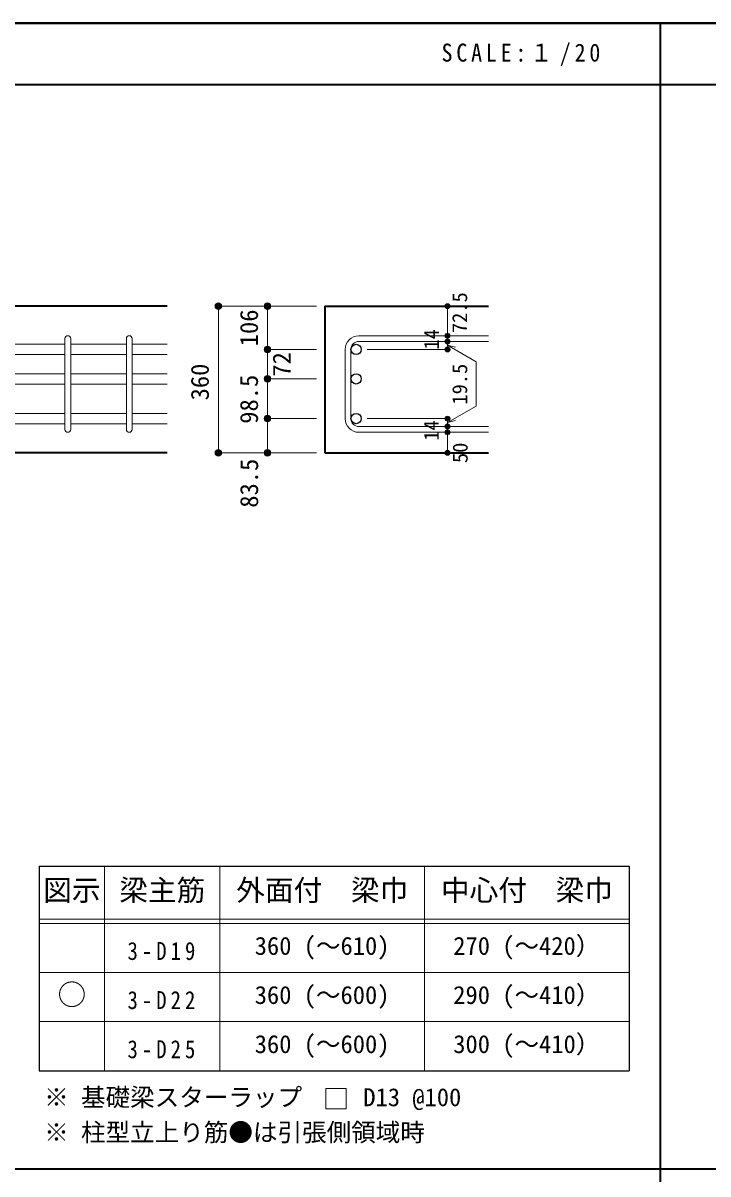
# Model space of a CAD drawing. Units: millimetres at full size, sheet at 1:20; details may follow other scales. Extents: x -3982 to 3969, y -2797 to 2801.
# Drawn here: x -2306 to -633, y -10 to 2801 of the extents above; entities that cross this region are included whole.
import ezdxf
from ezdxf.enums import TextEntityAlignment as Align

# ---------------------------------------------------------------- set-up
doc = ezdxf.new("R2010")
doc.units = ezdxf.units.MM
doc.header["$LTSCALE"] = 20
doc.header["$PDMODE"] = 32
doc.header["$PDSIZE"] = 12
for name, color, linetype, lineweight in [('6-1_躯体線', 2, 'Continuous', 35), ('6-5_梁主筋', 7, 'Continuous', 18), ('6-6_S.T.P.', 7, 'Continuous', 18), ('6-7_文字', 7, 'Continuous', 18), ('6-D_寸法', 4, 'Continuous', 9), ('6-E_枠', 7, 'Continuous', 18), ('F-0_枠', 6, 'Continuous', 40)]:
    doc.layers.add(name, color=color, linetype=linetype, lineweight=lineweight)
doc.styles.add('ＭＳ ゴシック', font='')
doc.styles.get('ＭＳ ゴシック').set_extended_font_data('MS Gothic')

msp = doc.modelspace()

# ---------------------------------------------------------------- linework, layer by layer
at = {"layer": '6-1_躯体線'}
for p, q in [((-1953.87, 2109.12), (-3153.87, 2109.12)), ((-1569.2, 2109.12), (-1169.2, 2109.12)), ((-1569.2, 2109.12), (-1569.2, 1751.15)), ((-1953.87, 1751.15), (-2353.87, 1751.15)), ((-1569.2, 1751.15), (-1169.2, 1751.15))]:
    msp.add_line(p, q, dxfattribs=at)
at = {"layer": '6-5_梁主筋'}
for p, q in [((-2203.87, 2016.07), (-2339.87, 2016.07)), ((-2053.87, 2016.07), (-2189.87, 2016.07)), ((-1953.87, 2016.07), (-2039.87, 2016.07)), ((-2203.87, 1991.07), (-2339.87, 1991.07)), ((-2053.87, 1991.07), (-2189.87, 1991.07)), ((-1953.87, 1991.07), (-2039.87, 1991.07)), ((-2203.87, 1944.15), (-2339.87, 1944.15)), ((-2053.87, 1944.15), (-2189.87, 1944.15)), ((-1953.87, 1944.15), (-2039.87, 1944.15)), ((-2203.87, 1919.15), (-2339.87, 1919.15)), ((-2053.87, 1919.15), (-2189.87, 1919.15)), ((-1953.87, 1919.15), (-2039.87, 1919.15)), ((-2203.87, 1847.15), (-2339.87, 1847.15)), ((-2053.87, 1847.15), (-2189.87, 1847.15)), ((-1953.87, 1847.15), (-2039.87, 1847.15)), ((-2203.87, 1822.15), (-2339.87, 1822.15)), ((-2053.87, 1822.15), (-2189.87, 1822.15)), ((-1953.87, 1822.15), (-2039.87, 1822.15))]:
    msp.add_line(p, q, dxfattribs=at)
at = {"layer": '6-5_梁主筋', "color": 3, "lineweight": 25}
for centre in [(-1492.7, 2003.57), (-1492.7, 1931.65), (-1492.7, 1834.65)]:
    msp.add_circle(centre, 12.5, dxfattribs=at)
at = {"layer": '6-6_S.T.P.'}
for p, q in [((-2203.87, 1808.15), (-2203.87, 2030.07)), ((-2189.87, 1808.15), (-2189.87, 2030.07)), ((-2053.87, 1808.15), (-2053.87, 2029.68)), ((-2039.87, 1808.15), (-2039.87, 2029.68)), ((-1485.7, 2037.07), (-1169.2, 2037.07)), ((-1519.2, 2003.57), (-1519.2, 1834.65)), ((-1505.2, 2003.57), (-1505.2, 1834.65)), ((-1485.7, 2023.07), (-1169.2, 2023.07)), ((-1485.7, 1815.15), (-1169.2, 1815.15)), ((-1485.7, 1801.15), (-1169.2, 1801.15))]:
    msp.add_line(p, q, dxfattribs=at)
for centre, radius, start, end in [((-2196.87, 2030.07), 7, 0, 180), ((-2046.87, 2030.07), 7, 0, 180), ((-1485.7, 2003.57), 33.5, 90, 180), ((-1485.7, 2003.57), 19.5, 90, 180), ((-1485.7, 1834.65), 33.5, 180, 270), ((-1485.7, 1834.65), 19.5, 180, 270), ((-2196.87, 1808.15), 7, 180, 0), ((-2046.87, 1808.15), 7, 180, 0)]:
    msp.add_arc(centre, radius, start, end, dxfattribs=at)
at = {"layer": '6-7_文字'}
msp.add_lwpolyline([(-1566.84, 148.68), (-1516.84, 148.68), (-1516.84, 198.68), (-1566.84, 198.68)], close=True, dxfattribs=at)
at = {"layer": '6-D_寸法'}
for p, q in [((-1829.2, 2109.12), (-1829.2, 1751.15)), ((-1709.2, 2109.12), (-1709.2, 2003.57)), ((-1269.2, 2037.65), (-1269.2, 2109.12)), ((-1269.2, 2023.07), (-1269.2, 2037.07)), ((-1709.2, 2003.57), (-1589.2, 2003.57)), ((-1269.2, 2003.57), (-1465.29, 2003.57)), ((-1269.2, 2013.9), (-1199.14, 1973.45)), ((-1269.2, 2013.9), (-1249.88, 2008.72)), ((-1199.14, 1973.45), (-1199.14, 1865.35)), ((-1709.2, 1931.65), (-1589.2, 1931.65)), ((-1269.2, 1824.9), (-1199.14, 1865.35)), ((-1709.2, 1834.65), (-1589.2, 1834.65)), ((-1709.2, 1751.15), (-1709.2, 1834.65)), ((-1269.2, 1834.65), (-1465.29, 1834.65)), ((-1269.2, 1815.15), (-1269.2, 1834.65)), ((-1269.2, 1824.9), (-1249.88, 1830.08)), ((-1269.2, 1801.15), (-1269.2, 1815.15)), ((-1269.2, 1751.15), (-1269.2, 1801.15)), ((-1829.2, 1751.15), (-1719.33, 1751.15)), ((-1829.2, 1751.15), (-1709.2, 1751.15)), ((-1709.2, 1751.15), (-1589.2, 1751.15))]:
    msp.add_line(p, q, dxfattribs=at)
for points in [[(-1829.2, 2109.12), (-1709.2, 2109.12), (-1589.2, 2109.12)], [(-1709.2, 2003.57), (-1709.2, 1931.65), (-1709.2, 1834.65)], [(-1269.2, 2023.65), (-1269.2, 2003.57), (-1269.2, 2023.65)]]:
    msp.add_lwpolyline(points, dxfattribs=at)
for centre, radius in [((-1829.2, 2109.12), 8), ((-1829.2, 2109.12), 7.2), ((-1829.2, 2109.12), 6.4), ((-1829.2, 2109.12), 5.6), ((-1829.2, 2109.12), 4.8), ((-1829.2, 2109.12), 4), ((-1829.2, 2109.12), 3.2), ((-1829.2, 2109.12), 2.4), ((-1829.2, 2109.12), 1.6), ((-1829.2, 2109.12), 0.8), ((-1709.2, 2109.12), 8), ((-1709.2, 2109.12), 7.2), ((-1709.2, 2109.12), 6.4), ((-1709.2, 2109.12), 5.6), ((-1709.2, 2109.12), 4.8), ((-1709.2, 2109.12), 4), ((-1709.2, 2109.12), 3.2), ((-1709.2, 2109.12), 2.4), ((-1709.2, 2109.12), 1.6), ((-1709.2, 2109.12), 0.8), ((-1269.2, 2109.12), 4), ((-1269.2, 2109.12), 3.6), ((-1269.2, 2109.12), 3.2), ((-1269.2, 2109.12), 2.8), ((-1269.2, 2109.12), 2.4), ((-1269.2, 2109.12), 2), ((-1269.2, 2109.12), 1.6), ((-1269.2, 2109.12), 1.2), ((-1269.2, 2109.12), 0.8), ((-1269.2, 2109.12), 0.4), ((-1269.2, 2037.07), 4), ((-1269.2, 2023.07), 4), ((-1269.2, 2037.07), 3.6), ((-1269.2, 2023.07), 3.6), ((-1269.2, 2037.07), 3.2), ((-1269.2, 2023.07), 3.2), ((-1269.2, 2037.07), 2.8), ((-1269.2, 2023.07), 2.8), ((-1269.2, 2037.07), 2.4), ((-1269.2, 2023.07), 2.4), ((-1269.2, 2037.07), 2), ((-1269.2, 2023.07), 2), ((-1269.2, 2037.07), 1.6), ((-1269.2, 2023.07), 1.6), ((-1269.2, 2037.07), 1.2), ((-1269.2, 2023.07), 1.2), ((-1269.2, 2037.07), 0.8), ((-1269.2, 2023.07), 0.8), ((-1269.2, 2037.07), 0.4), ((-1709.2, 2003.57), 8), ((-1709.2, 2003.57), 7.2), ((-1709.2, 2003.57), 6.4), ((-1709.2, 2003.57), 5.6), ((-1709.2, 2003.57), 4.8), ((-1709.2, 2003.57), 4), ((-1709.2, 2003.57), 3.2), ((-1709.2, 2003.57), 2.4), ((-1709.2, 2003.57), 1.6), ((-1709.2, 2003.57), 0.8), ((-1269.2, 2003.57), 4), ((-1269.2, 2003.57), 3.6), ((-1269.2, 2003.57), 3.2), ((-1269.2, 2003.57), 2.8), ((-1269.2, 2003.57), 2.4), ((-1269.2, 2003.57), 2), ((-1269.2, 2003.57), 1.6), ((-1269.2, 2003.57), 1.2), ((-1269.2, 2003.57), 0.8), ((-1269.2, 2023.07), 0.4), ((-1269.2, 2003.57), 0.4), ((-1709.2, 1931.65), 8), ((-1709.2, 1931.65), 7.2), ((-1709.2, 1931.65), 6.4), ((-1709.2, 1931.65), 5.6), ((-1709.2, 1931.65), 4.8), ((-1709.2, 1931.65), 4), ((-1709.2, 1931.65), 3.2), ((-1709.2, 1931.65), 2.4), ((-1709.2, 1931.65), 1.6), ((-1709.2, 1931.65), 0.8), ((-1709.2, 1834.65), 8), ((-1709.2, 1834.65), 7.2), ((-1709.2, 1834.65), 6.4), ((-1709.2, 1834.65), 5.6), ((-1709.2, 1834.65), 4.8), ((-1709.2, 1834.65), 4), ((-1709.2, 1834.65), 3.2), ((-1709.2, 1834.65), 2.4), ((-1709.2, 1834.65), 1.6), ((-1709.2, 1834.65), 0.8), ((-1269.2, 1834.65), 4), ((-1269.2, 1834.65), 3.6), ((-1269.2, 1834.65), 3.2), ((-1269.2, 1834.65), 2.8), ((-1269.2, 1834.65), 2.4), ((-1269.2, 1834.65), 2), ((-1269.2, 1834.65), 1.6), ((-1269.2, 1834.65), 1.2), ((-1269.2, 1834.65), 0.8), ((-1269.2, 1834.65), 0.4), ((-1269.2, 1815.15), 4), ((-1269.2, 1801.15), 4), ((-1269.2, 1815.15), 3.6), ((-1269.2, 1801.15), 3.6), ((-1269.2, 1815.15), 3.2), ((-1269.2, 1801.15), 3.2), ((-1269.2, 1815.15), 2.8), ((-1269.2, 1801.15), 2.8), ((-1269.2, 1815.15), 2.4), ((-1269.2, 1801.15), 2.4), ((-1269.2, 1815.15), 2), ((-1269.2, 1801.15), 2), ((-1269.2, 1815.15), 1.6), ((-1269.2, 1801.15), 1.6), ((-1269.2, 1815.15), 1.2), ((-1269.2, 1801.15), 1.2), ((-1269.2, 1815.15), 0.8), ((-1269.2, 1801.15), 0.8), ((-1269.2, 1815.15), 0.4), ((-1269.2, 1801.15), 0.4), ((-1829.2, 1751.15), 8), ((-1829.2, 1751.15), 7.2), ((-1829.2, 1751.15), 6.4), ((-1829.2, 1751.15), 5.6), ((-1829.2, 1751.15), 4.8), ((-1829.2, 1751.15), 4), ((-1829.2, 1751.15), 3.2), ((-1829.2, 1751.15), 2.4), ((-1829.2, 1751.15), 1.6), ((-1829.2, 1751.15), 0.8), ((-1709.2, 1751.15), 8), ((-1709.2, 1751.15), 7.2), ((-1709.2, 1751.15), 6.4), ((-1709.2, 1751.15), 5.6), ((-1709.2, 1751.15), 4.8), ((-1709.2, 1751.15), 4), ((-1709.2, 1751.15), 3.2), ((-1709.2, 1751.15), 2.4), ((-1709.2, 1751.15), 1.6), ((-1709.2, 1751.15), 0.8), ((-1269.2, 1751.15), 4), ((-1269.2, 1751.15), 3.6), ((-1269.2, 1751.15), 3.2), ((-1269.2, 1751.15), 2.8), ((-1269.2, 1751.15), 2.4), ((-1269.2, 1751.15), 2), ((-1269.2, 1751.15), 1.6), ((-1269.2, 1751.15), 1.2), ((-1269.2, 1751.15), 0.8), ((-1269.2, 1751.15), 0.4)]:
    msp.add_circle(centre, radius, dxfattribs=at)
at = {"layer": '6-D_寸法', "color": 7}
for p in [(-1829.2, 2109.12), (-1709.2, 2109.12), (-1269.2, 2109.12), (-1269.2, 2037.07), (-1269.2, 2023.07), (-1709.2, 2003.57), (-1269.2, 2003.57), (-1709.2, 1931.65), (-1709.2, 1834.65), (-1269.2, 1834.65), (-1269.2, 1815.15), (-1269.2, 1801.15), (-1829.2, 1751.15), (-1709.2, 1751.15), (-1269.2, 1751.15)]:
    msp.add_point(p, dxfattribs=at)
at = {"layer": '6-E_枠', "color": 3, "lineweight": 25}
for p, q in [((-2267.02, 741.85), (-2267.02, 241.85)), ((-2267.02, 741.85), (-825.33, 741.85)), ((-825.33, 741.85), (-825.33, 241.85)), ((-2267.02, 241.85), (-825.33, 241.85))]:
    msp.add_line(p, q, dxfattribs=at)
at = {"layer": '6-E_枠'}
for p, q in [((-2107.02, 741.85), (-2107.02, 241.85)), ((-1825.33, 741.85), (-1825.33, 241.85)), ((-1325.33, 741.85), (-1325.33, 241.85)), ((-2267.02, 611.85), (-825.33, 611.85)), ((-2267.02, 601.85), (-825.33, 601.85)), ((-2267.02, 481.85), (-825.33, 481.85)), ((-2267.02, 361.85), (-825.33, 361.85))]:
    msp.add_line(p, q, dxfattribs=at)
at = {"layer": 'F-0_枠'}
msp.add_line((-3981.92, 2800.77), (3969.4, 2800.77), dxfattribs=at)
at = {"layer": 'F-0_枠', "color": 2, "lineweight": 35}
for p, q in [((-749.76, 2800.77), (-749.76, -2796.83)), ((-3981.92, 2650.77), (2482.4, 2650.77)), ((2482.4, 1.97), (-3981.92, 1.97))]:
    msp.add_line(p, q, dxfattribs=at)

# ---------------------------------------------------------------- texts
at = {"layer": '6-7_文字', "color": 2, "style": 'ＭＳ ゴシック'}
for s, p in [('図示', (-2257.02, 641.85)), ('梁主筋', (-2071.17, 641.85)), ('外面付\u3000梁巾', (-1785.33, 641.85)), ('中心付\u3000梁巾', (-1285.33, 641.85)), ('○', (-2222.02, 386.85))]:
    msp.add_text(s, height=51.32, dxfattribs=at).set_placement(p, align=Align.BOTTOM_LEFT)
at = {"layer": '6-7_文字', "style": 'ＭＳ ゴシック'}
for s, p in [('360 (～610)', (-1740.33, 511.85)), ('270 (～420）', (-1255.33, 511.85)), ('360 (～600)', (-1740.33, 391.85)), ('290 (～410）', (-1255.33, 391.85)), ('360 (～600)', (-1740.33, 271.85)), ('300 (～410）', (-1255.33, 271.85)), ('※ 基礎梁スターラップ     D13 @100', (-2254.64, 142.13)), ('※ 柱型立上り筋●は引張側領域時', (-2254.64, 56.45))]:
    msp.add_text(s, height=43.99, dxfattribs=at).set_placement(p, align=Align.BOTTOM_LEFT)
at = {"layer": '6-7_文字', "color": 2, "insert": (-1283.99, 2695.77), "char_height": 43.99, "attachment_point": 7, "style": 'ＭＳ ゴシック'}
msp.add_mtext('\\T1.34;\\W0.9;SCALE:１/20', dxfattribs=at)
at = {"layer": '6-7_文字', "char_height": 43.99, "attachment_point": 7, "style": 'ＭＳ ゴシック'}
for s, insert in [('\\T1.38;\\W0.85;3-D19', (-2051.17, 511.85)), ('\\T1.38;\\W0.85;3-D22', (-2051.17, 391.85)), ('\\T1.38;\\W0.85;3-D25', (-2051.17, 271.85))]:
    msp.add_mtext(s, dxfattribs=dict(at, insert=insert))
at = {"layer": '6-D_寸法', "style": 'ＭＳ ゴシック'}
for s, height, p in [('72.5', 36.66, (-1210.33, 2043.55)), ('106', 43.99, (-1719.2, 2011.35)), ('14', 36.66, (-1279.2, 2003.18)), ('72', 43.99, (-1639.2, 1937.1)), ('360', 43.99, (-1839.2, 1879.12)), ('19.5', 36.66, (-1210.22, 1868.89)), ('98.5', 43.99, (-1719.2, 1822.12)), ('14', 36.66, (-1279.59, 1780.47)), ('50', 36.66, (-1209.2, 1726.15)), ('83.5', 43.99, (-1718.89, 1616.99))]:
    msp.add_text(s, height=height, rotation=90, dxfattribs=at).set_placement(p, align=Align.BOTTOM_LEFT)

doc.saveas('drawing.dxf')
